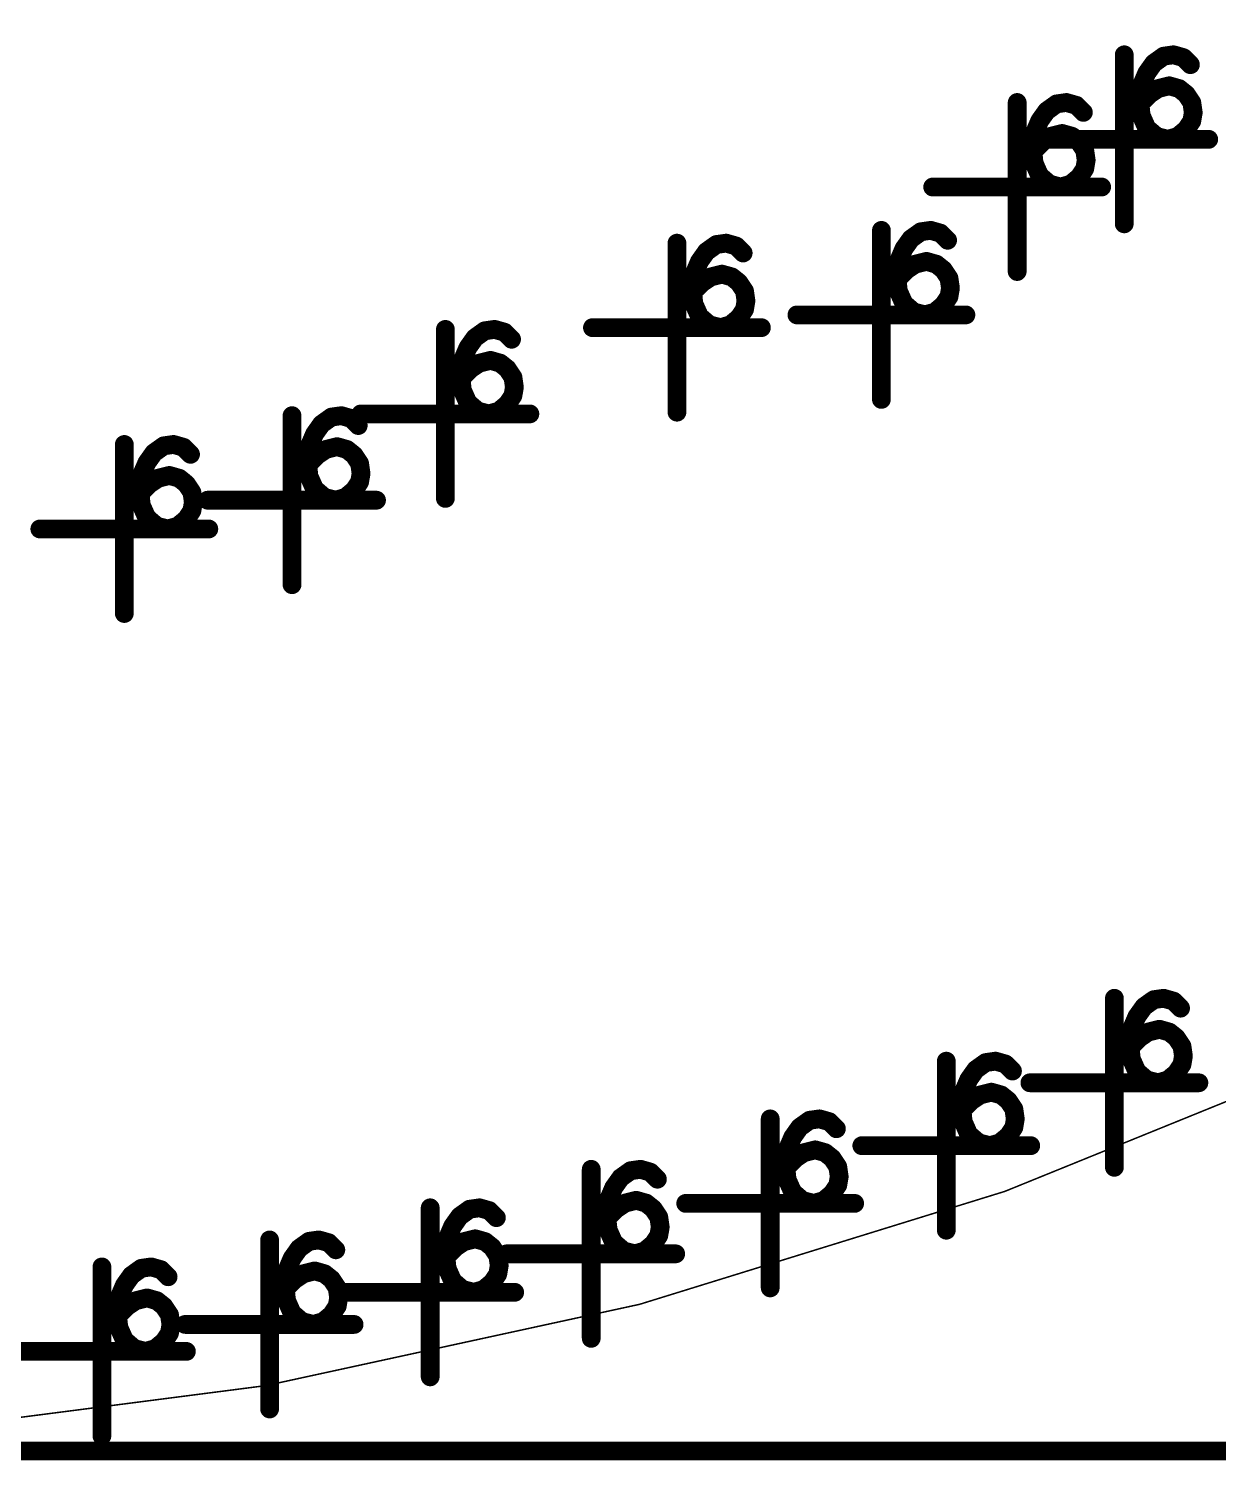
# Model space of a CAD drawing. Header units: millimetres. Extents: x 3885 to 4350, y -149 to 182.
# Drawn here: x 4146.48 to 4154.53, y 75.16 to 84.84 of the extents above; entities that cross this region are included whole.
import ezdxf

# ---------------------------------------------------------------- set-up
doc = ezdxf.new("R2010")
doc.units = ezdxf.units.MM
doc.header["$LTSCALE"] = 23.1
doc.layers.get('0').update_dxf_attribs({"linetype": 'CONTINUOUS'})

# ---------------------------------------------------------------- blocks, each defined once
blk = doc.blocks.new('PAD_R1')
at = {"const_width": 0.5}
blk.add_lwpolyline([(0.25, 0, 1), (-0.25, 0, 1)], format="xyb", close=True, dxfattribs=at)

msp = doc.modelspace()

# ---------------------------------------------------------------- linework, layer by layer
at = {"const_width": 0.0102}
msp.add_lwpolyline([(4113.2015, 75.7423), (4124.5457, 77.7428, -0.144705), (4125.6724, 77.615, 0.100411), (4137.4413, 75.2274), (4142.9411, 75.2274, 0.151026), (4159.9827, 80.4951, -0.151038), (4161.1113, 80.8439), (4185.826, 80.8439, 0.414215), (4186.826, 81.8439), (4186.826, 93.4438, 0.414215), (4185.826, 94.4438), (4160.9561, 94.4438, 0.152268), (4152.3749, 91.7687, -0.152268), (4142.9411, 88.8273), (4137.4413, 88.8273, -0.101585), (4130.9013, 90.17, 0.145893), (4122.3303, 91.1619), (4110.8398, 89.1357)], format="xyb", dxfattribs=at)
for points, const_width in [([(4153.8944, 84.6678), (4153.8944, 83.5248)], 0.127), ([(4154.0907, 84.6862), (4154.1646, 84.5829)], 0.0821), ([(4154.1855, 84.726), (4154.2032, 84.6003)], 0.0672), ([(4154.2784, 84.7194), (4154.2436, 84.5972)], 0.0695), ([(4154.0188, 84.6143), (4154.1222, 84.5405)], 0.0818), ([(4154.3632, 84.6698), (4154.2734, 84.58)], 0.0675), ([(4153.9741, 84.5358), (4154.0908, 84.4857)], 0.0727), ([(4154.1457, 84.5104), (4154.1765, 84.3872)], 0.0785), ([(4154.25, 84.5098), (4154.2151, 84.3877)], 0.0695), ([(4153.4613, 84.4034), (4153.4791, 84.2777)], 0.0672), ([(4153.5543, 84.3968), (4153.5194, 84.2747)], 0.0695), ([(4153.942, 84.4003), (4154.0675, 84.381)], 0.0754), ([(4153.9496, 84.4497), (4154.0751, 84.4304)], 0.0754), ([(4153.9875, 84.4126), (4154.0773, 84.3228)], 0.0945), ([(4154.0592, 84.473), (4154.1296, 84.3674)], 0.0687), ([(4154.3294, 84.4697), (4154.25, 84.3707)], 0.0609), ([(4154.3853, 84.4078), (4154.2797, 84.3373)], 0.0687), ([(4153.1702, 84.3453), (4153.1702, 83.2023)], 0.127), ([(4153.2947, 84.2917), (4153.398, 84.218)], 0.0818), ([(4153.3666, 84.3636), (4153.4404, 84.2603)], 0.0821), ([(4153.639, 84.3472), (4153.5492, 84.2574)], 0.0675), ([(4153.9407, 84.2995), (4154.067, 84.3123)], 0.0955), ([(4154.4192, 84.3197), (4154.2935, 84.3015)], 0.0675), ([(4153.2499, 84.2132), (4153.3666, 84.1631)], 0.0727), ([(4153.4215, 84.1878), (4153.4523, 84.0646)], 0.0785), ([(4153.9697, 84.1897), (4154.0858, 84.2412)], 0.0939), ([(4154.0389, 84.0957), (4154.1214, 84.1922)], 0.0879), ([(4154.3255, 84.0903), (4154.2443, 84.188)], 0.0743), ([(4154.3853, 84.1562), (4154.2797, 84.2267)], 0.0687), ([(4154.419, 84.238), (4154.2938, 84.2592)], 0.058), ([(4153.2254, 84.1271), (4153.351, 84.1078)], 0.0754), ([(4153.2634, 84.0901), (4153.3532, 84.0003)], 0.0945), ([(4154.4659, 84.0963), (4153.3229, 84.0963)], 0.127), ([(4153.335, 84.1504), (4153.4055, 84.0448)], 0.0687), ([(4153.5258, 84.1873), (4153.491, 84.0651)], 0.0695), ([(4153.6053, 84.1471), (4153.5258, 84.0481)], 0.0609), ([(4154.1363, 84.0443), (4154.1671, 84.1675)], 0.0785), ([(4154.2405, 84.0448), (4154.2056, 84.1669)], 0.0692), ([(4153.2165, 83.9769), (4153.3429, 83.9897)], 0.0955), ([(4153.2178, 84.0777), (4153.3434, 84.0584)], 0.0754), ([(4153.6612, 84.0852), (4153.5555, 84.0148)], 0.0687), ([(4153.6951, 83.9971), (4153.5694, 83.9789)], 0.0675), ([(4153.2455, 83.8671), (4153.3616, 83.9186)], 0.0939), ([(4153.6612, 83.8337), (4153.5555, 83.9041)], 0.0687), ([(4153.6948, 83.9155), (4153.5696, 83.9366)], 0.058), ([(4153.7417, 83.7738), (4152.5987, 83.7738)], 0.127), ([(4153.3147, 83.7731), (4153.3973, 83.8696)], 0.0879), ([(4153.4121, 83.7217), (4153.4429, 83.8449)], 0.0785), ([(4153.5164, 83.7222), (4153.4814, 83.8443)], 0.0692), ([(4153.6013, 83.7677), (4153.5201, 83.8654)], 0.0743), ([(4152.5431, 83.5388), (4152.5609, 83.4131)], 0.0672), ([(4152.6361, 83.5322), (4152.6012, 83.4101)], 0.0695), ([(4150.869, 83.3943), (4150.869, 82.2513)], 0.127), ([(4151.0653, 83.4127), (4151.1392, 83.3094)], 0.0821), ([(4151.1601, 83.4525), (4151.1778, 83.3267)], 0.0672), ([(4151.253, 83.4458), (4151.2182, 83.3237)], 0.0695), ([(4152.252, 83.4806), (4152.252, 82.3376)], 0.127), ([(4152.3765, 83.4271), (4152.4798, 83.3533)], 0.0818), ([(4152.4484, 83.499), (4152.5222, 83.3957)], 0.0821), ([(4152.7208, 83.4826), (4152.631, 83.3928)], 0.0675), ([(4150.9934, 83.3407), (4151.0968, 83.267)], 0.0818), ([(4151.3378, 83.3963), (4151.248, 83.3065)], 0.0675), ([(4152.3317, 83.3486), (4152.4484, 83.2985)], 0.0727), ([(4152.5033, 83.3232), (4152.5341, 83.2)], 0.0785), ([(4152.6076, 83.3226), (4152.5728, 83.2005)], 0.0695), ([(4150.9487, 83.2623), (4151.0654, 83.2121)], 0.0727), ([(4151.1203, 83.2368), (4151.1511, 83.1136)], 0.0785), ([(4151.2246, 83.2363), (4151.1898, 83.1141)], 0.0695), ([(4152.3072, 83.2625), (4152.4327, 83.2432)], 0.0754), ([(4152.3452, 83.2254), (4152.4349, 83.1356)], 0.0945), ([(4152.4168, 83.2858), (4152.4872, 83.1802)], 0.0687), ([(4152.6871, 83.2825), (4152.6076, 83.1835)], 0.0609), ([(4152.743, 83.2206), (4152.6373, 83.1502)], 0.0687), ([(4150.9166, 83.1267), (4151.0421, 83.1075)], 0.0754), ([(4150.9242, 83.1762), (4151.0497, 83.1569)], 0.0754), ([(4150.9621, 83.1391), (4151.0519, 83.0493)], 0.0945), ([(4151.0338, 83.1995), (4151.1042, 83.0938)], 0.0687), ([(4151.3041, 83.1962), (4151.2246, 83.0971)], 0.0609), ([(4151.36, 83.1342), (4151.2543, 83.0638)], 0.0687), ([(4152.2983, 83.1123), (4152.4246, 83.1251)], 0.0955), ([(4152.2996, 83.2131), (4152.4251, 83.1938)], 0.0754), ([(4152.7769, 83.1325), (4152.6512, 83.1143)], 0.0675), ([(4150.9153, 83.0259), (4151.0416, 83.0388)], 0.0955), ([(4151.3938, 83.0461), (4151.2681, 83.028)], 0.0675), ([(4152.3273, 83.0025), (4152.4434, 83.054)], 0.0939), ([(4152.743, 82.969), (4152.6373, 83.0395)], 0.0687), ([(4152.7766, 83.0508), (4152.6514, 83.072)], 0.058), ([(4150.9443, 82.9162), (4151.0604, 82.9677)], 0.0939), ([(4151.36, 82.8827), (4151.2543, 82.9531)], 0.0687), ([(4151.3936, 82.9645), (4151.2684, 82.9856)], 0.058), ([(4152.8235, 82.9091), (4151.6805, 82.9091)], 0.127), ([(4152.3965, 82.9085), (4152.4791, 83.005)], 0.0879), ([(4152.4939, 82.8571), (4152.5247, 82.9803)], 0.0785), ([(4152.5982, 82.8576), (4152.5632, 82.9797)], 0.0692), ([(4152.6831, 82.9031), (4152.6019, 83.0008)], 0.0743), ([(4149.3026, 82.8111), (4149.3026, 81.6681)], 0.127), ([(4149.4989, 82.8295), (4149.5728, 82.7262)], 0.0821), ([(4149.5936, 82.8693), (4149.6114, 82.7435)], 0.0672), ([(4149.6866, 82.8626), (4149.6518, 82.7405)], 0.0695), ([(4151.4405, 82.8228), (4150.2975, 82.8228)], 0.127), ([(4151.0135, 82.8222), (4151.0961, 82.9187)], 0.0879), ([(4151.1109, 82.7707), (4151.1417, 82.8939)], 0.0785), ([(4151.2151, 82.7713), (4151.1802, 82.8934)], 0.0692), ([(4151.3001, 82.8167), (4151.2189, 82.9144)], 0.0743), ([(4149.427, 82.7576), (4149.5304, 82.6838)], 0.0818), ([(4149.7714, 82.8131), (4149.6816, 82.7233)], 0.0675), ([(4149.3823, 82.6791), (4149.499, 82.6289)], 0.0727), ([(4149.5539, 82.6536), (4149.5847, 82.5304)], 0.0785), ([(4149.6582, 82.6531), (4149.6233, 82.531)], 0.0695), ([(4149.3502, 82.5436), (4149.4757, 82.5243)], 0.0754), ([(4149.3578, 82.593), (4149.4833, 82.5737)], 0.0754), ([(4149.3957, 82.5559), (4149.4855, 82.4661)], 0.0945), ([(4149.4674, 82.6163), (4149.5378, 82.5106)], 0.0687), ([(4149.7376, 82.613), (4149.6582, 82.5139)], 0.0609), ([(4149.7935, 82.551), (4149.6879, 82.4806)], 0.0687), ([(4149.3489, 82.4427), (4149.4752, 82.4556)], 0.0955), ([(4149.8274, 82.4629), (4149.7017, 82.4448)], 0.0675), ([(4149.3779, 82.333), (4149.4939, 82.3845)], 0.0939), ([(4149.7935, 82.2995), (4149.6879, 82.3699)], 0.0687), ([(4149.8272, 82.3813), (4149.702, 82.4025)], 0.058), ([(4148.2655, 82.2277), (4148.2655, 81.0847)], 0.127), ([(4148.4618, 82.246), (4148.5357, 82.1427)], 0.0821), ([(4148.5566, 82.2858), (4148.5743, 82.1601)], 0.0672), ([(4148.6495, 82.2792), (4148.6147, 82.1571)], 0.0695), ([(4149.8741, 82.2396), (4148.7311, 82.2396)], 0.127), ([(4149.4471, 82.239), (4149.5296, 82.3355)], 0.0879), ([(4149.5445, 82.1875), (4149.5753, 82.3107)], 0.0785), ([(4149.6487, 82.1881), (4149.6138, 82.3102)], 0.0692), ([(4149.7337, 82.2336), (4149.6525, 82.3312)], 0.0743), ([(4148.3899, 82.1741), (4148.4933, 82.1004)], 0.0818), ([(4148.7343, 82.2296), (4148.6445, 82.1398)], 0.0675), ([(4147.1311, 82.0331), (4147.1311, 80.8901)], 0.127), ([(4147.4222, 82.0913), (4147.44, 81.9655)], 0.0672), ([(4147.5152, 82.0846), (4147.4803, 81.9625)], 0.0695), ([(4148.3452, 82.0956), (4148.4619, 82.0455)], 0.0727), ([(4148.5168, 82.0702), (4148.5476, 81.947)], 0.0785), ([(4148.6211, 82.0697), (4148.5863, 81.9475)], 0.0695), ([(4147.2556, 81.9796), (4147.3589, 81.9058)], 0.0818), ([(4147.3275, 82.0515), (4147.4013, 81.9482)], 0.0821), ([(4147.5999, 82.0351), (4147.5101, 81.9453)], 0.0675), ([(4148.3131, 81.9601), (4148.4386, 81.9408)], 0.0754), ([(4148.3207, 82.0095), (4148.4462, 81.9902)], 0.0754), ([(4148.3586, 81.9725), (4148.4484, 81.8827)], 0.0945), ([(4148.4303, 82.0328), (4148.5007, 81.9272)], 0.0687), ([(4148.7006, 82.0295), (4148.6211, 81.9305)], 0.0609), ([(4148.7565, 81.9676), (4148.6508, 81.8972)], 0.0687), ([(4147.2108, 81.9011), (4147.3275, 81.8509)], 0.0727), ([(4147.3824, 81.8756), (4147.4132, 81.7524)], 0.0785), ([(4147.4867, 81.8751), (4147.4519, 81.753)], 0.0695), ([(4148.3118, 81.8593), (4148.4381, 81.8721)], 0.0955), ([(4148.7903, 81.8795), (4148.6646, 81.8613)], 0.0675), ([(4147.1787, 81.7656), (4147.3043, 81.7463)], 0.0754), ([(4147.1863, 81.815), (4147.3118, 81.7957)], 0.0754), ([(4147.2243, 81.7779), (4147.3141, 81.6881)], 0.0945), ([(4147.2959, 81.8383), (4147.3664, 81.7326)], 0.0687), ([(4147.5662, 81.835), (4147.4867, 81.7359)], 0.0609), ([(4147.6221, 81.773), (4147.5164, 81.7026)], 0.0687), ([(4148.3408, 81.7495), (4148.4569, 81.801)], 0.0939), ([(4148.7565, 81.7161), (4148.6508, 81.7865)], 0.0687), ([(4148.7901, 81.7979), (4148.6649, 81.819)], 0.058), ([(4147.1774, 81.6647), (4147.3038, 81.6776)], 0.0955), ([(4147.656, 81.6849), (4147.5303, 81.6668)], 0.0675), ([(4148.837, 81.6562), (4147.694, 81.6562)], 0.127), ([(4148.41, 81.6555), (4148.4926, 81.752)], 0.0879), ([(4148.5074, 81.6041), (4148.5382, 81.7273)], 0.0785), ([(4148.6116, 81.6046), (4148.5767, 81.7267)], 0.0692), ([(4148.6966, 81.6501), (4148.6154, 81.7478)], 0.0743), ([(4147.2064, 81.555), (4147.3225, 81.6065)], 0.0939), ([(4147.6221, 81.5215), (4147.5164, 81.5919)], 0.0687), ([(4147.6557, 81.6033), (4147.5305, 81.6244)], 0.058), ([(4147.7026, 81.4616), (4146.5596, 81.4616)], 0.127), ([(4147.2756, 81.461), (4147.3582, 81.5575)], 0.0879), ([(4147.373, 81.4095), (4147.4038, 81.5327)], 0.0785), ([(4147.4773, 81.4101), (4147.4423, 81.5322)], 0.0692), ([(4147.5622, 81.4556), (4147.481, 81.5532)], 0.0743), ([(4153.8278, 78.2884), (4153.8278, 77.1454)], 0.127), ([(4154.0242, 78.3068), (4154.098, 78.2034)], 0.0821), ([(4154.1189, 78.3466), (4154.1367, 78.2208)], 0.0672), ([(4154.2119, 78.3399), (4154.177, 78.2178)], 0.0695), ([(4154.2966, 78.2904), (4154.2068, 78.2005)], 0.0675), ([(4153.9523, 78.2348), (4154.0557, 78.1611)], 0.0818), ([(4153.9075, 78.1563), (4154.0242, 78.1062)], 0.0727), ([(4153.9926, 78.0936), (4154.0631, 77.9879)], 0.0687), ([(4154.0791, 78.1309), (4154.1099, 78.0077)], 0.0785), ([(4154.1834, 78.1304), (4154.1486, 78.0082)], 0.0695), ([(4153.8754, 78.0208), (4154.001, 78.0015)], 0.0754), ([(4153.883, 78.0703), (4154.0086, 78.051)], 0.0754), ([(4153.921, 78.0332), (4154.0108, 77.9434)], 0.0945), ([(4154.2629, 78.0903), (4154.1834, 77.9912)], 0.0609), ([(4154.3188, 78.0283), (4154.2131, 77.9579)], 0.0687), ([(4152.9818, 77.9214), (4152.9995, 77.7956)], 0.0672), ([(4153.0747, 77.9147), (4153.0399, 77.7926)], 0.0695), ([(4153.8741, 77.92), (4154.0005, 77.9328)], 0.0955), ([(4154.3527, 77.9402), (4154.227, 77.922)], 0.0675), ([(4152.6907, 77.8632), (4152.6907, 76.7202)], 0.127), ([(4152.8151, 77.8096), (4152.9185, 77.7359)], 0.0818), ([(4152.887, 77.8816), (4152.9609, 77.7782)], 0.0821), ([(4153.1595, 77.8652), (4153.0697, 77.7754)], 0.0675), ([(4153.9031, 77.8102), (4154.0192, 77.8618)], 0.0939), ([(4153.9723, 77.7163), (4154.0549, 77.8127)], 0.0879), ([(4154.2589, 77.7108), (4154.1778, 77.8085)], 0.0743), ([(4154.3188, 77.7768), (4154.2131, 77.8472)], 0.0687), ([(4154.3525, 77.8586), (4154.2272, 77.8797)], 0.058), ([(4152.7704, 77.7312), (4152.8871, 77.681)], 0.0727), ([(4152.942, 77.7057), (4152.9728, 77.5825)], 0.0785), ([(4153.0463, 77.7052), (4153.0114, 77.583)], 0.0695), ([(4154.3993, 77.7169), (4153.2563, 77.7169)], 0.127), ([(4154.0697, 77.6648), (4154.1005, 77.788)], 0.0785), ([(4154.174, 77.6654), (4154.139, 77.7874)], 0.0692), ([(4152.7459, 77.6451), (4152.8714, 77.6258)], 0.0754), ([(4152.7838, 77.608), (4152.8736, 77.5182)], 0.0945), ([(4152.8555, 77.6684), (4152.9259, 77.5627)], 0.0687), ([(4153.1257, 77.6651), (4153.0463, 77.566)], 0.0609), ([(4151.7907, 77.5312), (4151.8085, 77.4055)], 0.0672), ([(4151.8837, 77.5246), (4151.8489, 77.4024)], 0.0695), ([(4152.737, 77.4948), (4152.8633, 77.5076)], 0.0955), ([(4152.7383, 77.5956), (4152.8638, 77.5763)], 0.0754), ([(4153.1816, 77.6031), (4153.076, 77.5327)], 0.0687), ([(4153.2155, 77.515), (4153.0898, 77.4968)], 0.0675), ([(4151.4997, 77.473), (4151.4997, 76.33)], 0.127), ([(4151.6241, 77.4195), (4151.7275, 77.3457)], 0.0818), ([(4151.696, 77.4914), (4151.7699, 77.3881)], 0.0821), ([(4151.9685, 77.475), (4151.8787, 77.3852)], 0.0675), ([(4152.766, 77.385), (4152.8821, 77.4366)], 0.0939), ([(4153.1816, 77.3516), (4153.076, 77.422)], 0.0687), ([(4153.2153, 77.4334), (4153.0901, 77.4545)], 0.058), ([(4151.5794, 77.341), (4151.6961, 77.2909)], 0.0727), ([(4151.751, 77.3156), (4151.7818, 77.1924)], 0.0785), ([(4151.8553, 77.315), (4151.8204, 77.1929)], 0.0695), ([(4153.2622, 77.2917), (4152.1192, 77.2917)], 0.127), ([(4152.8352, 77.2911), (4152.9177, 77.3876)], 0.0879), ([(4152.9326, 77.2396), (4152.9634, 77.3628)], 0.0785), ([(4153.0368, 77.2402), (4153.0019, 77.3623)], 0.0692), ([(4153.1218, 77.2856), (4153.0406, 77.3833)], 0.0743), ([(4151.5549, 77.2549), (4151.6804, 77.2356)], 0.0754), ([(4151.5928, 77.2178), (4151.6826, 77.128)], 0.0945), ([(4151.6645, 77.2782), (4151.7349, 77.1726)], 0.0687), ([(4151.9347, 77.2749), (4151.8553, 77.1759)], 0.0609), ([(4150.2891, 77.1319), (4150.2891, 75.9889)], 0.127), ([(4150.4855, 77.1503), (4150.5593, 77.047)], 0.0821), ([(4150.5802, 77.1901), (4150.5979, 77.0643)], 0.0672), ([(4150.6732, 77.1835), (4150.6383, 77.0613)], 0.0695), ([(4150.7579, 77.1339), (4150.6681, 77.0441)], 0.0675), ([(4151.546, 77.1047), (4151.6723, 77.1175)], 0.0955), ([(4151.5473, 77.2055), (4151.6728, 77.1862)], 0.0754), ([(4151.9906, 77.213), (4151.885, 77.1425)], 0.0687), ([(4152.0245, 77.1249), (4151.8988, 77.1067)], 0.0675), ([(4150.4136, 77.0784), (4150.5169, 77.0046)], 0.0818), ([(4151.575, 76.9949), (4151.691, 77.0464)], 0.0939), ([(4151.9906, 76.9614), (4151.885, 77.0319)], 0.0687), ([(4152.0243, 77.0432), (4151.8991, 77.0644)], 0.058), ([(4149.491, 76.9297), (4149.5088, 76.804)], 0.0672), ([(4150.3688, 76.9999), (4150.4855, 76.9497)], 0.0727), ([(4150.4539, 76.9371), (4150.5243, 76.8314)], 0.0687), ([(4150.5404, 76.9744), (4150.5712, 76.8512)], 0.0785), ([(4150.6447, 76.9739), (4150.6099, 76.8518)], 0.0695), ([(4150.7242, 76.9338), (4150.6447, 76.8347)], 0.0609), ([(4152.0712, 76.9015), (4150.9282, 76.9015)], 0.127), ([(4151.6442, 76.9009), (4151.7267, 76.9974)], 0.0879), ([(4151.7416, 76.8495), (4151.7724, 76.9727)], 0.0785), ([(4151.8458, 76.85), (4151.8109, 76.9721)], 0.0692), ([(4151.9308, 76.8955), (4151.8496, 76.9932)], 0.0743), ([(4149.1999, 76.8716), (4149.1999, 75.7286)], 0.127), ([(4149.3963, 76.89), (4149.4702, 76.7866)], 0.0821), ([(4149.584, 76.9231), (4149.5492, 76.801)], 0.0695), ([(4149.6688, 76.8735), (4149.579, 76.7837)], 0.0675), ([(4150.3367, 76.8644), (4150.4622, 76.8451)], 0.0754), ([(4150.3443, 76.9138), (4150.4698, 76.8945)], 0.0754), ([(4150.3822, 76.8767), (4150.472, 76.7869)], 0.0945), ([(4150.7801, 76.8719), (4150.6744, 76.8014)], 0.0687), ([(4149.2796, 76.7395), (4149.3963, 76.6894)], 0.0727), ([(4149.3244, 76.818), (4149.4278, 76.7443)], 0.0818), ([(4150.3354, 76.7635), (4150.4617, 76.7764)], 0.0955), ([(4150.814, 76.7837), (4150.6883, 76.7656)], 0.0675), ([(4148.1138, 76.6544), (4148.1138, 75.5114)], 0.127), ([(4148.3102, 76.6728), (4148.3841, 76.5695)], 0.0821), ([(4148.4049, 76.7126), (4148.4227, 76.5868)], 0.0672), ([(4148.4979, 76.7059), (4148.4631, 76.5838)], 0.0695), ([(4148.5827, 76.6564), (4148.4929, 76.5666)], 0.0675), ([(4149.2551, 76.6534), (4149.3807, 76.6341)], 0.0754), ([(4149.3647, 76.6767), (4149.4352, 76.5711)], 0.0687), ([(4149.4512, 76.7141), (4149.482, 76.5909)], 0.0785), ([(4149.5556, 76.7136), (4149.5207, 76.5914)], 0.0695), ([(4149.635, 76.6734), (4149.5556, 76.5744)], 0.0609), ([(4150.3644, 76.6538), (4150.4805, 76.7053)], 0.0939), ([(4150.4336, 76.5598), (4150.5162, 76.6563)], 0.0879), ([(4150.7202, 76.5544), (4150.639, 76.6521)], 0.0743), ([(4150.7801, 76.6203), (4150.6744, 76.6908)], 0.0687), ([(4150.8137, 76.7021), (4150.6885, 76.7233)], 0.058), ([(4148.2383, 76.6009), (4148.3417, 76.5271)], 0.0818), ([(4149.2475, 76.604), (4149.3731, 76.5847)], 0.0754), ([(4149.2931, 76.6164), (4149.3829, 76.5266)], 0.0945), ([(4149.6909, 76.6115), (4149.5853, 76.5411)], 0.0687), ([(4150.8606, 76.5604), (4149.7176, 76.5604)], 0.127), ([(4150.531, 76.5083), (4150.5618, 76.6315)], 0.0785), ([(4150.6352, 76.5089), (4150.6003, 76.631)], 0.0692), ([(4146.9795, 76.472), (4146.9795, 75.329)], 0.127), ([(4147.1758, 76.4904), (4147.2497, 76.3871)], 0.0821), ([(4147.2706, 76.5302), (4147.2883, 76.4044)], 0.0672), ([(4147.3635, 76.5236), (4147.3287, 76.4014)], 0.0695), ([(4147.4483, 76.474), (4147.3585, 76.3842)], 0.0675), ([(4148.1935, 76.5224), (4148.3102, 76.4722)], 0.0727), ([(4148.2786, 76.4596), (4148.3491, 76.3539)], 0.0687), ([(4148.3651, 76.4969), (4148.3959, 76.3737)], 0.0785), ([(4148.4695, 76.4964), (4148.4346, 76.3743)], 0.0695), ([(4148.5489, 76.4563), (4148.4695, 76.3572)], 0.0609), ([(4149.2462, 76.5032), (4149.3726, 76.516)], 0.0955), ([(4149.2752, 76.3934), (4149.3913, 76.4449)], 0.0939), ([(4149.7248, 76.5234), (4149.5991, 76.5052)], 0.0675), ([(4149.7246, 76.4418), (4149.5994, 76.4629)], 0.058), ([(4147.1039, 76.4185), (4147.2073, 76.3447)], 0.0818), ([(4148.1614, 76.3869), (4148.287, 76.3676)], 0.0754), ([(4148.169, 76.4363), (4148.2946, 76.417)], 0.0754), ([(4148.207, 76.3992), (4148.2968, 76.3094)], 0.0945), ([(4148.6048, 76.3943), (4148.4992, 76.3239)], 0.0687), ([(4149.3445, 76.2994), (4149.427, 76.3959)], 0.0879), ([(4149.4418, 76.248), (4149.4726, 76.3712)], 0.0785), ([(4149.5461, 76.2486), (4149.5111, 76.3706)], 0.0692), ([(4149.6311, 76.294), (4149.5499, 76.3917)], 0.0743), ([(4149.6909, 76.36), (4149.5853, 76.4304)], 0.0687), ([(4147.0347, 76.2539), (4147.1602, 76.2346)], 0.0754), ([(4147.0592, 76.34), (4147.1759, 76.2899)], 0.0727), ([(4147.1443, 76.2772), (4147.2147, 76.1715)], 0.0687), ([(4147.2308, 76.3145), (4147.2616, 76.1913)], 0.0785), ([(4147.3351, 76.314), (4147.3003, 76.1919)], 0.0695), ([(4147.4145, 76.2739), (4147.3351, 76.1748)], 0.0609), ([(4148.1601, 76.286), (4148.2865, 76.2989)], 0.0955), ([(4148.6387, 76.3062), (4148.513, 76.2881)], 0.0675), ([(4149.7714, 76.3001), (4148.6284, 76.3001)], 0.127), ([(4147.0271, 76.2045), (4147.1526, 76.1852)], 0.0754), ([(4147.0726, 76.2168), (4147.1624, 76.127)], 0.0945), ([(4147.4705, 76.212), (4147.3648, 76.1415)], 0.0687), ([(4148.1891, 76.1763), (4148.3052, 76.2278)], 0.0939), ([(4148.2584, 76.0823), (4148.3409, 76.1788)], 0.0879), ([(4148.3557, 76.0308), (4148.3865, 76.154)], 0.0785), ([(4148.46, 76.0314), (4148.425, 76.1535)], 0.0692), ([(4148.5449, 76.0769), (4148.4638, 76.1745)], 0.0743), ([(4148.6048, 76.1428), (4148.4992, 76.2132)], 0.0687), ([(4148.6385, 76.2246), (4148.5132, 76.2457)], 0.058), ([(4147.0258, 76.1037), (4147.1521, 76.1165)], 0.0955), ([(4147.0548, 75.9939), (4147.1709, 76.0454)], 0.0939), ([(4147.5043, 76.1239), (4147.3786, 76.1057)], 0.0675), ([(4147.5041, 76.0422), (4147.3789, 76.0634)], 0.058), ([(4148.6853, 76.0829), (4147.5423, 76.0829)], 0.127), ([(4147.124, 75.8999), (4147.2066, 75.9964)], 0.0879), ([(4147.2214, 75.8485), (4147.2522, 75.9716)], 0.0785), ([(4147.3256, 75.849), (4147.2907, 75.9711)], 0.0692), ([(4147.4106, 75.8945), (4147.3294, 75.9922)], 0.0743), ([(4147.4705, 75.9604), (4147.3648, 76.0309)], 0.0687), ([(4147.551, 75.9005), (4146.408, 75.9005)], 0.127), ([(4142.8022, 75.2274), (4201.9867, 75.2274)], 0.127)]:
    msp.add_lwpolyline(points, dxfattribs=dict(const_width=const_width))

# ---------------------------------------------------------------- block references
at = {"xscale": 0.127, "yscale": 0.127}
for p in [(4153.8944, 84.6678), (4154.1611, 84.6584), (4154.2276, 84.6678), (4154.2944, 84.6488), (4154.0943, 84.6107), (4154.3422, 84.601), (4154.0181, 84.4773), (4154.0468, 84.5441), (4154.1992, 84.4583), (4153.999, 84.3534), (4154.0658, 84.4011), (4154.123, 84.4392), (4154.266, 84.4392), (4154.3135, 84.4011), (4153.1702, 84.3453), (4153.3701, 84.2881), (4153.4369, 84.3359), (4153.5035, 84.3453), (4153.5703, 84.3262), (4153.618, 84.2785), (4153.999, 84.3343), (4154.0087, 84.2584), (4154.3516, 84.344), (4154.3612, 84.2772), (4153.3226, 84.2216), (4154.0468, 84.1725), (4154.3135, 84.1629), (4154.3516, 84.22), (4153.2939, 84.1548), (4153.3229, 84.0963), (4153.3417, 84.0786), (4153.3988, 84.1167), (4153.475, 84.1357), (4153.5418, 84.1167), (4153.5893, 84.0786), (4154.1136, 84.1154), (4154.1898, 84.0963), (4154.2563, 84.1154), (4154.4659, 84.0963), (4153.2749, 84.0308), (4153.2749, 84.0118), (4153.6274, 84.0214), (4153.2845, 83.9358), (4153.6274, 83.8975), (4153.6371, 83.9546), (4152.5987, 83.7738), (4153.3226, 83.85), (4153.3894, 83.7928), (4153.4656, 83.7738), (4153.5322, 83.7928), (4153.5893, 83.8403), (4153.7417, 83.7738), (4153.8944, 83.5248), (4150.869, 83.3943), (4151.1357, 83.3849), (4151.2022, 83.3943), (4152.252, 83.4806), (4152.4519, 83.4235), (4152.5187, 83.4713), (4152.5853, 83.4806), (4152.6521, 83.4616), (4152.6998, 83.4138), (4151.0689, 83.3371), (4151.269, 83.3752), (4151.3168, 83.3275), (4152.3757, 83.2901), (4152.4044, 83.357), (4150.9927, 83.2038), (4151.0214, 83.2706), (4152.4235, 83.2139), (4152.4806, 83.252), (4152.5568, 83.2711), (4152.6236, 83.252), (4152.6711, 83.2139), (4153.1702, 83.2023), (4151.0404, 83.1276), (4151.0976, 83.1657), (4151.1738, 83.1847), (4151.2406, 83.1657), (4151.2881, 83.1276), (4152.3567, 83.1662), (4152.3567, 83.1471), (4152.7092, 83.1568), (4150.9736, 83.0798), (4150.9736, 83.0608), (4151.3262, 83.0704), (4151.3358, 83.0036), (4152.3663, 83.0712), (4152.7092, 83.0328), (4152.7189, 83.09), (4150.9833, 82.9848), (4151.3262, 82.9465), (4151.6805, 82.9091), (4152.4044, 82.9853), (4152.4712, 82.9282), (4152.5474, 82.9091), (4152.614, 82.9282), (4152.6711, 82.9757), (4152.8235, 82.9091), (4149.3026, 82.8111), (4149.6358, 82.8111), (4150.2975, 82.8228), (4151.0214, 82.899), (4151.0882, 82.8418), (4151.1644, 82.8228), (4151.2309, 82.8418), (4151.2881, 82.8893), (4151.4405, 82.8228), (4149.5025, 82.754), (4149.5693, 82.8017), (4149.7026, 82.7921), (4149.7504, 82.7443), (4149.4263, 82.6206), (4149.455, 82.6874), (4149.474, 82.5444), (4149.5312, 82.5825), (4149.6074, 82.6016), (4149.6742, 82.5825), (4149.7217, 82.5444), (4149.4072, 82.4967), (4149.4072, 82.4776), (4149.7598, 82.4873), (4149.7694, 82.4205), (4149.4169, 82.4017), (4149.7598, 82.3633), (4152.252, 82.3376), (4148.2655, 82.2277), (4148.5987, 82.2277), (4148.7311, 82.2396), (4149.455, 82.3158), (4149.5218, 82.2587), (4149.598, 82.2396), (4149.6645, 82.2587), (4149.7217, 82.3062), (4149.8741, 82.2396), (4150.869, 82.2513), (4148.4654, 82.1705), (4148.5322, 82.2183), (4148.6655, 82.2086), (4148.7133, 82.1609), (4147.1311, 82.0331), (4147.4644, 82.0331), (4148.3892, 82.0372), (4148.4179, 82.104), (4147.331, 81.976), (4147.3978, 82.0237), (4147.5312, 82.0141), (4147.5789, 81.9663), (4148.4369, 81.961), (4148.4941, 81.9991), (4148.5703, 82.0181), (4148.6371, 81.9991), (4148.6846, 81.961), (4147.2548, 81.8426), (4147.2835, 81.9094), (4148.3701, 81.9132), (4148.3701, 81.8942), (4148.7227, 81.9038), (4148.7323, 81.837), (4147.3026, 81.7664), (4147.3597, 81.8045), (4147.4359, 81.8236), (4147.5027, 81.8045), (4147.5502, 81.7664), (4148.3798, 81.8182), (4148.7227, 81.7799), (4147.2358, 81.7186), (4147.2358, 81.6996), (4147.5883, 81.7093), (4147.598, 81.6424), (4147.694, 81.6562), (4148.4179, 81.7324), (4148.4847, 81.6752), (4148.5609, 81.6562), (4148.6274, 81.6752), (4148.6846, 81.7227), (4148.837, 81.6562), (4149.3026, 81.6681), (4147.2454, 81.6237), (4147.5883, 81.5853), (4146.5596, 81.4616), (4147.2835, 81.5378), (4147.3503, 81.4807), (4147.4265, 81.4616), (4147.4931, 81.4807), (4147.5502, 81.5281), (4147.7026, 81.4616), (4148.2655, 81.0847), (4147.1311, 80.8901), (4153.8278, 78.2884), (4154.0945, 78.279), (4154.1611, 78.2884), (4154.2279, 78.2693), (4153.9802, 78.1647), (4154.0277, 78.2312), (4154.2756, 78.2216), (4153.9515, 78.0979), (4154.1326, 78.0788), (4153.9325, 77.9739), (4153.9993, 78.0217), (4154.0564, 78.0598), (4154.1994, 78.0598), (4154.2469, 78.0217), (4154.285, 77.9645), (4153.9325, 77.9549), (4153.9421, 77.8789), (4154.2947, 77.8977), (4152.6907, 77.8632), (4152.8906, 77.806), (4152.9574, 77.8538), (4153.0239, 77.8632), (4153.0907, 77.8441), (4153.1385, 77.7964), (4153.9802, 77.7931), (4154.2469, 77.7834), (4154.285, 77.8406), (4152.8431, 77.7395), (4153.2563, 77.7169), (4154.047, 77.7359), (4154.1232, 77.7169), (4154.1898, 77.7359), (4154.3993, 77.7169), (4152.8144, 77.6727), (4152.8621, 77.5965), (4152.9193, 77.6346), (4152.9955, 77.6536), (4153.0623, 77.6346), (4153.1098, 77.5965), (4152.7953, 77.5487), (4152.7953, 77.5297), (4153.1479, 77.5393), (4151.4997, 77.473), (4151.6996, 77.4159), (4151.7664, 77.4636), (4151.8329, 77.473), (4151.8997, 77.454), (4151.9475, 77.4062), (4152.805, 77.4537), (4153.1479, 77.4154), (4153.1575, 77.4725), (4151.6521, 77.3493), (4152.1192, 77.2917), (4152.8431, 77.3679), (4152.9099, 77.3107), (4152.9861, 77.2917), (4153.0526, 77.3107), (4153.1098, 77.3582), (4153.2622, 77.2917), (4151.6234, 77.2825), (4151.6711, 77.2063), (4151.7283, 77.2444), (4151.8045, 77.2635), (4151.8713, 77.2444), (4151.9188, 77.2063), (4150.2891, 77.1319), (4150.5558, 77.1225), (4150.6223, 77.1319), (4150.6891, 77.1129), (4151.6043, 77.1586), (4151.6043, 77.1395), (4151.9569, 77.1492), (4153.8278, 77.1454), (4150.4415, 77.0082), (4150.489, 77.0748), (4150.7369, 77.0651), (4151.614, 77.0636), (4151.9569, 77.0252), (4151.9665, 77.0824), (4150.4128, 76.9414), (4150.5177, 76.9033), (4150.5939, 76.9224), (4150.6607, 76.9033), (4150.9282, 76.9015), (4151.6521, 76.9777), (4151.7189, 76.9206), (4151.7951, 76.9015), (4151.8616, 76.9206), (4151.9188, 76.9681), (4152.0712, 76.9015), (4149.1999, 76.8716), (4149.3998, 76.8144), (4149.4666, 76.8622), (4149.5332, 76.8716), (4149.6, 76.8525), (4149.6477, 76.8048), (4150.3937, 76.8175), (4150.4605, 76.8652), (4150.7082, 76.8652), (4150.7463, 76.8081), (4149.3523, 76.7479), (4150.3937, 76.7984), (4150.4034, 76.7225), (4150.7559, 76.7413), (4152.6907, 76.7202), (4148.1138, 76.6544), (4148.3805, 76.645), (4148.4471, 76.6544), (4148.5139, 76.6353), (4149.3236, 76.6811), (4149.4285, 76.643), (4149.5047, 76.662), (4149.5715, 76.643), (4150.4415, 76.6366), (4150.7082, 76.627), (4150.7463, 76.6841), (4148.2662, 76.5307), (4148.3137, 76.5972), (4148.5616, 76.5876), (4149.3046, 76.5571), (4149.3046, 76.5381), (4149.3714, 76.6049), (4149.619, 76.6049), (4149.6571, 76.5477), (4149.7176, 76.5604), (4150.5083, 76.5795), (4150.5845, 76.5604), (4150.651, 76.5795), (4150.8606, 76.5604), (4146.9795, 76.472), (4147.1794, 76.4149), (4147.2462, 76.4626), (4147.3127, 76.472), (4147.3795, 76.453), (4148.2375, 76.4639), (4148.3424, 76.4258), (4148.4186, 76.4448), (4148.4854, 76.4258), (4149.3142, 76.4621), (4149.6571, 76.4238), (4149.6668, 76.4809), (4147.1319, 76.3483), (4147.4273, 76.4052), (4148.2185, 76.3399), (4148.2185, 76.3209), (4148.2853, 76.3877), (4148.5329, 76.3877), (4148.571, 76.3305), (4149.3523, 76.3763), (4149.4191, 76.3191), (4149.5619, 76.3191), (4149.619, 76.3666), (4151.4997, 76.33), (4147.1032, 76.2815), (4147.2081, 76.2434), (4147.2843, 76.2625), (4147.3511, 76.2434), (4148.2281, 76.245), (4148.5807, 76.2637), (4148.6284, 76.3001), (4149.4953, 76.3001), (4149.7714, 76.3001), (4147.0841, 76.1576), (4147.0841, 76.1385), (4147.1509, 76.2053), (4147.3986, 76.2053), (4147.4367, 76.1482), (4148.2662, 76.1591), (4148.5329, 76.1494), (4148.571, 76.2066), (4147.0938, 76.0626), (4147.4463, 76.0814), (4147.5423, 76.0829), (4148.333, 76.1019), (4148.4092, 76.0829), (4148.4758, 76.1019), (4148.6853, 76.0829), (4147.1319, 75.9767), (4147.3986, 75.9671), (4147.4367, 76.0242), (4150.2891, 75.9889), (4147.1987, 75.9196), (4147.2749, 75.9005), (4147.3414, 75.9196), (4147.551, 75.9005), (4149.1999, 75.7286), (4148.1138, 75.5114), (4146.9795, 75.329)]:
    msp.add_blockref('PAD_R1', p, dxfattribs=at)

doc.saveas('drawing.dxf')
